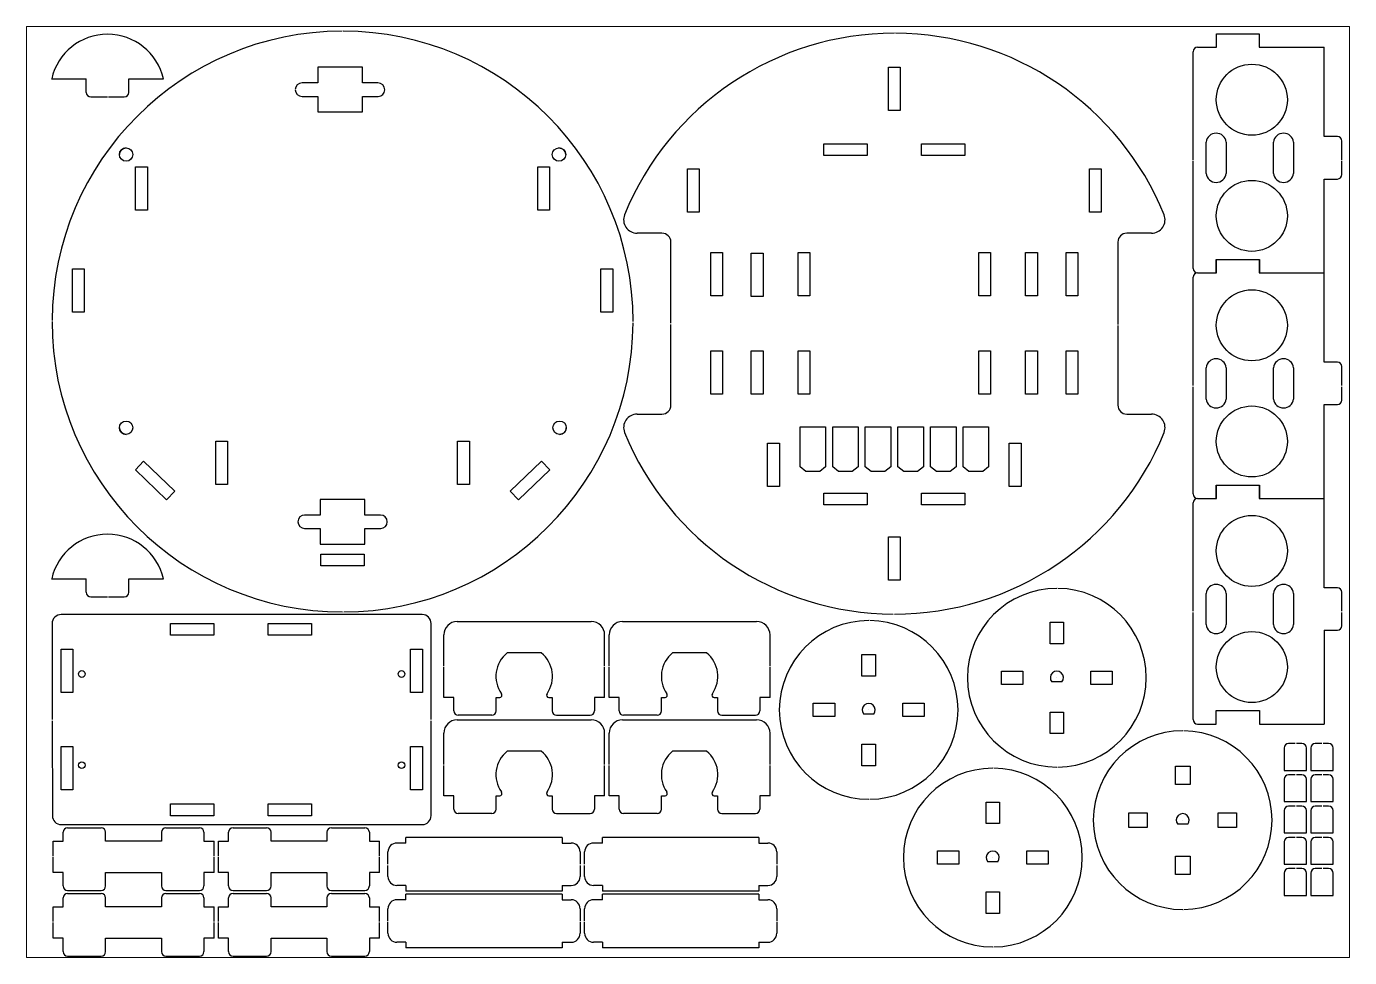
# Paper-space layout 'Layout1' of a CAD drawing. Header units: millimetres. Extents: x -17 to 279, y -4 to 204.
# The model-space entities are those that its viewports show. They can reach past a viewport. Long polylines and large blocks are cut down to what shows.
import ezdxf

# ---------------------------------------------------------------- set-up
doc = ezdxf.new("R2010")
doc.units = ezdxf.units.MM
for name, color, linetype in [('ALTURA_CARRINHO', 7, 'Continuous'), ('CHASSI_-_PARTE_D', 7, 'Continuous'), ('RODA', 7, 'Continuous'), ('TRAVA_MOTOR', 7, 'Continuous')]:
    doc.layers.add(name, color=color, linetype=linetype)

msp = doc.modelspace()

# ---------------------------------------------------------------- linework, layer by layer
for p, q in [((1211.54, 114.06), (1212.54, 114.06)), ((1211.54, 114.06), (1211.54, 113.06)), ((1473.56, 108.28), (1473.56, 111.28)), ((1473.56, 111.28), (1483.06, 111.28)), ((1483.06, 111.28), (1483.06, 108.28)), ((1468.31, 83.03), (1468.31, 107.28)), ((1469.31, 108.28), (1473.56, 108.28)), ((1483.06, 108.28), (1497.61, 108.28)), ((1497.61, 88.28), (1497.61, 108.28)), ((1400.14, 94.15), (1400.14, 103.85)), ((1400.14, 103.85), (1402.79, 103.85)), ((1402.79, 103.85), (1402.79, 94.15)), ((1212.92, 101.18), (1220.67, 101.18)), ((1220.67, 98.18), (1220.67, 101.18)), ((1230.17, 101.18), (1237.92, 101.18)), ((1230.17, 98.18), (1230.17, 101.18)), ((1221.67, 97.18), (1225.42, 97.18)), ((1225.67, 97.18), (1229.17, 97.18)), ((1272.45, 93.78), (1282.45, 93.78)), ((1402.79, 94.15), (1400.14, 94.15)), ((1385.72, 86.66), (1395.42, 86.66)), ((1385.72, 84.01), (1385.72, 86.66)), ((1395.42, 86.66), (1395.42, 84.01)), ((1407.52, 86.66), (1417.22, 86.66)), ((1407.52, 84.01), (1407.52, 86.66)), ((1417.22, 86.66), (1417.22, 84.01)), ((1471.21, 80.03), (1471.21, 87.03)), ((1475.71, 87.03), (1475.71, 80.03)), ((1486.31, 80.03), (1486.31, 87.03)), ((1490.81, 87.03), (1490.81, 80.03)), ((1500.61, 88.28), (1497.61, 88.28)), ((1501.61, 83.03), (1501.61, 87.28)), ((1395.42, 84.01), (1385.72, 84.01)), ((1417.22, 84.01), (1407.52, 84.01)), ((1231.7, 71.8), (1231.7, 81.5)), ((1231.7, 81.5), (1234.35, 81.5)), ((1234.35, 81.5), (1234.35, 71.8)), ((1321.67, 71.8), (1321.67, 81.5)), ((1321.67, 81.5), (1324.32, 81.5)), ((1324.32, 81.5), (1324.32, 71.8)), ((1355.16, 71.33), (1355.16, 81.03)), ((1355.16, 81.03), (1357.81, 81.03)), ((1357.81, 81.03), (1357.81, 71.33)), ((1445.13, 71.33), (1445.13, 81.03)), ((1445.13, 81.03), (1447.78, 81.03)), ((1447.78, 81.03), (1447.78, 71.33)), ((1468.31, 58.78), (1468.31, 82.78)), ((1501.61, 79.78), (1501.61, 82.78)), ((1497.61, 37.78), (1497.61, 78.78)), ((1497.61, 78.78), (1500.61, 78.78)), ((1234.35, 71.8), (1231.7, 71.8)), ((1324.32, 71.8), (1321.67, 71.8)), ((1357.81, 71.33), (1355.16, 71.33)), ((1447.78, 71.33), (1445.13, 71.33)), ((1360.39, 52.6), (1360.39, 62.3)), ((1360.39, 62.3), (1363.04, 62.3)), ((1363.04, 62.3), (1363.04, 52.6)), ((1379.94, 52.6), (1379.94, 62.3)), ((1379.94, 62.3), (1382.59, 62.3)), ((1382.59, 62.3), (1382.59, 52.6)), ((1420.34, 52.6), (1420.34, 62.3)), ((1420.34, 62.3), (1422.99, 62.3)), ((1422.99, 62.3), (1422.99, 52.6)), ((1430.84, 52.6), (1430.84, 62.3)), ((1430.84, 62.3), (1433.49, 62.3)), ((1433.49, 62.3), (1433.49, 52.6)), ((1439.89, 52.6), (1439.89, 62.3)), ((1439.89, 62.3), (1442.54, 62.3)), ((1442.54, 62.3), (1442.54, 52.6)), ((1369.44, 52.45), (1369.44, 62.15)), ((1369.44, 62.15), (1372.09, 62.15)), ((1372.09, 62.15), (1372.09, 52.45)), ((1473.46, 57.78), (1473.46, 60.78)), ((1473.46, 60.78), (1483.16, 60.78)), ((1473.56, 57.78), (1473.56, 60.78)), ((1483.06, 60.78), (1483.06, 57.78)), ((1483.16, 60.78), (1483.16, 57.78)), ((1217.55, 48.99), (1217.55, 58.69)), ((1217.55, 58.69), (1220.2, 58.69)), ((1220.2, 58.69), (1220.2, 48.99)), ((1335.82, 48.99), (1335.82, 58.69)), ((1335.82, 58.69), (1338.47, 58.69)), ((1338.47, 58.69), (1338.47, 48.99)), ((1468.31, 32.53), (1468.31, 56.78)), ((1469.31, 57.78), (1473.56, 57.78)), ((1483.06, 57.78), (1497.61, 57.78)), ((1363.04, 52.6), (1360.39, 52.6)), ((1372.09, 52.45), (1369.44, 52.45)), ((1382.59, 52.6), (1379.94, 52.6)), ((1422.99, 52.6), (1420.34, 52.6)), ((1433.49, 52.6), (1430.84, 52.6)), ((1442.54, 52.6), (1439.89, 52.6)), ((1220.2, 48.99), (1217.55, 48.99)), ((1338.47, 48.99), (1335.82, 48.99)), ((1360.39, 30.65), (1360.39, 40.35)), ((1360.39, 40.35), (1363.04, 40.35)), ((1363.04, 40.35), (1363.04, 30.65)), ((1369.44, 30.65), (1369.44, 40.35)), ((1369.44, 40.35), (1372.09, 40.35)), ((1372.09, 40.35), (1372.09, 30.65)), ((1379.94, 30.65), (1379.94, 40.35)), ((1379.94, 40.35), (1382.59, 40.35)), ((1382.59, 40.35), (1382.59, 30.65)), ((1420.34, 30.65), (1420.34, 40.35)), ((1420.34, 40.35), (1422.99, 40.35)), ((1422.99, 40.35), (1422.99, 30.65)), ((1430.84, 30.65), (1430.84, 40.35)), ((1430.84, 40.35), (1433.49, 40.35)), ((1433.49, 40.35), (1433.49, 30.65)), ((1439.89, 30.65), (1439.89, 40.35)), ((1439.89, 40.35), (1442.54, 40.35)), ((1442.54, 40.35), (1442.54, 30.65)), ((1471.21, 29.53), (1471.21, 36.53)), ((1475.71, 36.53), (1475.71, 29.53)), ((1486.31, 29.53), (1486.31, 36.53)), ((1490.81, 36.53), (1490.81, 29.53)), ((1500.61, 37.78), (1497.61, 37.78)), ((1501.61, 32.53), (1501.61, 36.78)), ((1363.04, 30.65), (1360.39, 30.65)), ((1372.09, 30.65), (1369.44, 30.65)), ((1382.59, 30.65), (1379.94, 30.65)), ((1422.99, 30.65), (1420.34, 30.65)), ((1433.49, 30.65), (1430.84, 30.65)), ((1442.54, 30.65), (1439.89, 30.65)), ((1468.31, 8.28), (1468.31, 32.28)), ((1501.61, 29.28), (1501.61, 32.28)), ((1497.61, -12.72), (1497.61, 28.28)), ((1497.61, 28.28), (1500.61, 28.28)), ((1249.64, 10.41), (1249.64, 20.11)), ((1249.64, 20.11), (1252.29, 20.11)), ((1252.29, 20.11), (1252.29, 10.41)), ((1303.73, 10.4), (1303.73, 20.1)), ((1303.73, 20.1), (1306.38, 20.1)), ((1306.38, 20.1), (1306.38, 10.4)), ((1373.1, 9.94), (1373.1, 19.64)), ((1373.1, 19.64), (1375.75, 19.64)), ((1375.75, 19.64), (1375.75, 9.94)), ((1427.19, 9.93), (1427.19, 19.63)), ((1427.19, 19.63), (1429.84, 19.63)), ((1429.84, 19.63), (1429.84, 9.93)), ((1231.65, 13.69), (1233.49, 15.6)), ((1233.49, 15.6), (1240.48, 8.88)), ((1315.54, 8.88), (1322.53, 15.61)), ((1322.53, 15.61), (1324.37, 13.7)), ((1238.64, 6.97), (1231.65, 13.69)), ((1324.37, 13.7), (1317.38, 6.97)), ((1252.29, 10.41), (1249.64, 10.41)), ((1306.38, 10.4), (1303.73, 10.4)), ((1375.75, 9.94), (1373.1, 9.94)), ((1429.84, 9.93), (1427.19, 9.93)), ((1473.46, 7.28), (1473.46, 10.28)), ((1473.46, 10.28), (1483.16, 10.28)), ((1473.56, 7.28), (1473.56, 10.28)), ((1483.06, 10.28), (1483.06, 7.28)), ((1483.16, 10.28), (1483.16, 7.28)), ((1240.48, 8.88), (1238.64, 6.97)), ((1317.38, 6.97), (1315.54, 8.88)), ((1385.72, 8.48), (1395.42, 8.48)), ((1385.72, 5.83), (1385.72, 8.48)), ((1395.42, 8.48), (1395.42, 5.83)), ((1407.52, 8.48), (1417.22, 8.48)), ((1407.52, 5.83), (1407.52, 8.48)), ((1417.22, 8.48), (1417.22, 5.83)), ((1468.31, -17.97), (1468.31, 6.28)), ((1469.31, 7.28), (1473.56, 7.28)), ((1483.06, 7.28), (1497.61, 7.28)), ((1395.42, 5.83), (1385.72, 5.83)), ((1417.22, 5.83), (1407.52, 5.83)), ((1400.14, -11.05), (1400.14, -1.35)), ((1400.14, -1.35), (1402.79, -1.35)), ((1402.79, -1.35), (1402.79, -11.05)), ((1273.16, -5.19), (1282.86, -5.19)), ((1273.16, -7.84), (1273.16, -5.19)), ((1282.86, -5.19), (1282.86, -7.84)), ((1282.86, -7.84), (1273.16, -7.84)), ((1212.92, -10.73), (1220.67, -10.73)), ((1220.67, -13.73), (1220.67, -10.73)), ((1230.17, -10.73), (1237.92, -10.73)), ((1230.17, -13.73), (1230.17, -10.73)), ((1402.79, -11.05), (1400.14, -11.05)), ((1221.67, -14.73), (1225.42, -14.73)), ((1225.67, -14.73), (1229.17, -14.73)), ((1471.21, -20.97), (1471.21, -13.97)), ((1475.71, -13.97), (1475.71, -20.97)), ((1486.31, -20.97), (1486.31, -13.97)), ((1490.81, -13.97), (1490.81, -20.97)), ((1500.61, -12.72), (1497.61, -12.72)), ((1501.61, -17.97), (1501.61, -13.72)), ((1213.03, -20.72), (1213.05, -42.22)), ((1295.83, -18.72), (1215.03, -18.72)), ((1239.54, -20.69), (1249.24, -20.69)), ((1239.54, -23.34), (1239.54, -20.69)), ((1249.24, -20.69), (1249.24, -23.34)), ((1261.34, -20.69), (1271.04, -20.69)), ((1261.34, -23.34), (1261.34, -20.69)), ((1271.04, -20.69), (1271.04, -23.34)), ((1297.83, -42.22), (1297.83, -20.72)), ((1303.65, -20.27), (1333.65, -20.27)), ((1340.65, -20.27), (1370.65, -20.27)), ((1436.33, -25.25), (1436.33, -20.45)), ((1436.33, -20.45), (1439.33, -20.45)), ((1439.33, -20.45), (1439.33, -25.25)), ((1468.31, -42.22), (1468.31, -18.22)), ((1501.61, -21.22), (1501.61, -18.22)), ((1249.24, -23.34), (1239.54, -23.34)), ((1271.04, -23.34), (1261.34, -23.34)), ((1497.61, -22.22), (1497.61, -43.22)), ((1497.61, -22.22), (1500.61, -22.22)), ((1215.04, -36.17), (1215.04, -26.47)), ((1215.04, -26.47), (1217.69, -26.47)), ((1217.69, -26.47), (1217.69, -36.17)), ((1293.21, -36.17), (1293.21, -26.47)), ((1293.21, -26.47), (1295.86, -26.47)), ((1295.86, -26.47), (1295.86, -36.17)), ((1439.33, -25.25), (1436.33, -25.25)), ((1394.23, -32.47), (1394.23, -27.67)), ((1394.23, -27.67), (1397.23, -27.67)), ((1397.23, -27.67), (1397.23, -32.47)), ((1397.23, -32.47), (1394.23, -32.47)), ((1425.43, -31.35), (1430.23, -31.35)), ((1425.43, -34.35), (1425.43, -31.35)), ((1430.23, -31.35), (1430.23, -34.35)), ((1445.43, -31.35), (1450.23, -31.35)), ((1445.43, -34.35), (1445.43, -31.35)), ((1450.23, -31.35), (1450.23, -34.35)), ((1430.23, -34.35), (1425.43, -34.35)), ((1438.95, -33.79), (1436.71, -33.79)), ((1437.83, -32.85), (1437.83, -32.85)), ((1450.23, -34.35), (1445.43, -34.35)), ((1217.69, -36.17), (1215.04, -36.17)), ((1295.86, -36.17), (1293.21, -36.17)), ((1312.4, -37.27), (1313.17, -37.27)), ((1324.14, -37.27), (1324.9, -37.27)), ((1349.4, -37.27), (1350.17, -37.27)), ((1361.14, -37.27), (1361.9, -37.27)), ((1383.33, -38.57), (1388.13, -38.57)), ((1383.33, -41.57), (1383.33, -38.57)), ((1388.13, -38.57), (1388.13, -41.57)), ((1396.86, -41), (1394.61, -41)), ((1395.73, -40.07), (1395.73, -40.07)), ((1403.33, -38.57), (1408.13, -38.57)), ((1403.33, -41.57), (1403.33, -38.57)), ((1408.13, -38.57), (1408.13, -41.57)), ((1436.33, -45.34), (1436.33, -40.54)), ((1436.33, -40.54), (1439.33, -40.54)), ((1439.33, -40.54), (1439.33, -45.34)), ((1473.46, -43.22), (1473.46, -40.22)), ((1473.46, -40.22), (1483.16, -40.22)), ((1483.16, -40.22), (1483.16, -43.22)), ((1213.05, -42.47), (1213.07, -63.72)), ((1297.83, -63.72), (1297.83, -42.47)), ((1303.65, -42.27), (1333.65, -42.27)), ((1340.65, -42.27), (1370.65, -42.27)), ((1388.13, -41.57), (1383.33, -41.57)), ((1408.13, -41.57), (1403.33, -41.57)), ((1469.31, -43.22), (1473.46, -43.22)), ((1483.16, -43.22), (1497.61, -43.22)), ((1439.33, -45.34), (1436.33, -45.34)), ((1215.04, -57.97), (1215.04, -48.27)), ((1215.04, -48.27), (1217.69, -48.27)), ((1217.69, -48.27), (1217.69, -57.97)), ((1293.21, -57.97), (1293.21, -48.27)), ((1293.21, -48.27), (1295.86, -48.27)), ((1295.86, -48.27), (1295.86, -57.97)), ((1394.23, -52.56), (1394.23, -47.76)), ((1394.23, -47.76), (1397.23, -47.76)), ((1397.23, -47.76), (1397.23, -52.56)), ((1488.68, -48.59), (1488.68, -53.59)), ((1491.17, -47.59), (1489.68, -47.59)), ((1492.66, -47.59), (1491.42, -47.59)), ((1493.66, -53.59), (1493.66, -48.59)), ((1494.66, -48.59), (1494.66, -53.59)), ((1497.15, -47.59), (1495.66, -47.59)), ((1498.64, -47.59), (1497.4, -47.59)), ((1499.64, -53.59), (1499.64, -48.59)), ((1397.23, -52.56), (1394.23, -52.56)), ((1464.34, -56.78), (1464.34, -52.68)), ((1464.34, -52.68), (1467.64, -52.68)), ((1467.64, -52.68), (1467.64, -56.78)), ((1488.68, -53.59), (1493.66, -53.59)), ((1488.68, -55.59), (1488.68, -60.59)), ((1491.17, -54.59), (1489.68, -54.59)), ((1492.66, -54.59), (1491.42, -54.59)), ((1493.66, -60.59), (1493.66, -55.59)), ((1494.66, -53.59), (1499.64, -53.59)), ((1494.66, -55.59), (1494.66, -60.59)), ((1497.15, -54.59), (1495.66, -54.59)), ((1498.64, -54.59), (1497.4, -54.59)), ((1499.64, -60.59), (1499.64, -55.59)), ((1217.69, -57.97), (1215.04, -57.97)), ((1295.86, -57.97), (1293.21, -57.97)), ((1467.64, -56.78), (1464.34, -56.78)), ((1239.54, -61.09), (1249.24, -61.09)), ((1239.54, -63.74), (1239.54, -61.09)), ((1249.24, -61.09), (1249.24, -63.74)), ((1261.34, -61.09), (1271.04, -61.09)), ((1261.34, -63.74), (1261.34, -61.09)), ((1271.04, -61.09), (1271.04, -63.74)), ((1312.4, -59.27), (1313.17, -59.27)), ((1324.14, -59.27), (1324.9, -59.27)), ((1349.4, -59.27), (1350.17, -59.27)), ((1361.14, -59.27), (1361.9, -59.27)), ((1421.99, -65.52), (1421.99, -60.72)), ((1421.99, -60.72), (1424.99, -60.72)), ((1424.99, -60.72), (1424.99, -65.52)), ((1488.68, -60.59), (1493.66, -60.59)), ((1491.17, -61.59), (1489.68, -61.59)), ((1492.66, -61.59), (1491.42, -61.59)), ((1494.66, -60.59), (1499.64, -60.59)), ((1497.15, -61.59), (1495.66, -61.59)), ((1498.64, -61.59), (1497.4, -61.59)), ((1249.24, -63.74), (1239.54, -63.74)), ((1271.04, -63.74), (1261.34, -63.74)), ((1453.94, -63.08), (1458.04, -63.08)), ((1453.94, -66.38), (1453.94, -63.08)), ((1458.04, -63.08), (1458.04, -66.38)), ((1465.99, -64.73), (1465.99, -64.73)), ((1473.94, -63.08), (1478.04, -63.08)), ((1473.94, -66.38), (1473.94, -63.08)), ((1478.04, -63.08), (1478.04, -66.38)), ((1488.68, -62.59), (1488.68, -67.59)), ((1493.66, -67.59), (1493.66, -62.59)), ((1494.66, -62.59), (1494.66, -67.59)), ((1499.64, -67.59), (1499.64, -62.59)), ((1215.07, -65.72), (1295.83, -65.72)), ((1216.5, -66.46), (1224, -66.46)), ((1238.5, -66.46), (1246, -66.46)), ((1253.5, -66.46), (1261, -66.46)), ((1275.5, -66.46), (1283, -66.46)), ((1424.99, -65.52), (1421.99, -65.52)), ((1458.04, -66.38), (1453.94, -66.38)), ((1467.12, -65.66), (1464.87, -65.66)), ((1478.04, -66.38), (1473.94, -66.38)), ((1488.68, -67.59), (1493.66, -67.59)), ((1494.66, -67.59), (1499.64, -67.59)), ((1237.5, -69.46), (1225, -69.46)), ((1274.5, -69.46), (1262, -69.46)), ((1292.17, -69.86), (1290.17, -69.86)), ((1327.17, -68.61), (1292.17, -68.61)), ((1327.17, -69.86), (1329.17, -69.86)), ((1336.17, -69.86), (1334.17, -69.86)), ((1371.17, -68.61), (1336.17, -68.61)), ((1371.17, -69.86), (1373.17, -69.86)), ((1488.68, -69.59), (1488.68, -74.59)), ((1491.17, -68.59), (1489.68, -68.59)), ((1492.66, -68.59), (1491.42, -68.59)), ((1493.66, -74.59), (1493.66, -69.59)), ((1494.66, -69.59), (1494.66, -74.59)), ((1497.15, -68.59), (1495.66, -68.59)), ((1498.64, -68.59), (1497.4, -68.59)), ((1499.64, -74.59), (1499.64, -69.59)), ((1288.17, -74.61), (1288.17, -71.86)), ((1331.17, -71.86), (1331.17, -74.61)), ((1332.17, -74.61), (1332.17, -71.86)), ((1375.17, -71.86), (1375.17, -74.61)), ((1411.09, -71.62), (1415.89, -71.62)), ((1411.09, -74.62), (1411.09, -71.62)), ((1415.89, -71.62), (1415.89, -74.62)), ((1423.49, -73.12), (1423.49, -73.12)), ((1431.09, -71.62), (1435.89, -71.62)), ((1431.09, -74.62), (1431.09, -71.62)), ((1435.89, -71.62), (1435.89, -74.62)), ((1464.34, -76.87), (1464.34, -72.77)), ((1464.34, -72.77), (1467.64, -72.77)), ((1467.64, -72.77), (1467.64, -76.87)), ((1225, -76.46), (1237.5, -76.46)), ((1262, -76.46), (1274.5, -76.46)), ((1288.17, -77.36), (1288.17, -74.86)), ((1331.17, -74.86), (1331.17, -77.36)), ((1332.17, -77.36), (1332.17, -74.86)), ((1375.17, -74.86), (1375.17, -77.36)), ((1415.89, -74.62), (1411.09, -74.62)), ((1424.62, -74.06), (1422.37, -74.06)), ((1435.89, -74.62), (1431.09, -74.62)), ((1467.64, -76.87), (1464.34, -76.87)), ((1488.68, -74.59), (1493.66, -74.59)), ((1488.68, -76.59), (1488.68, -81.59)), ((1491.17, -75.59), (1489.68, -75.59)), ((1492.66, -75.59), (1491.42, -75.59)), ((1493.66, -81.59), (1493.66, -76.59)), ((1494.66, -74.59), (1499.64, -74.59)), ((1494.66, -76.59), (1494.66, -81.59)), ((1497.15, -75.59), (1495.66, -75.59)), ((1498.64, -75.59), (1497.4, -75.59)), ((1499.64, -81.59), (1499.64, -76.59)), ((1292.17, -79.36), (1290.17, -79.36)), ((1292.17, -79.36), (1292.17, -80.61)), ((1327.17, -79.36), (1327.17, -80.61)), ((1327.17, -79.36), (1329.17, -79.36)), ((1336.17, -79.36), (1334.17, -79.36)), ((1336.17, -79.36), (1336.17, -80.61)), ((1371.17, -79.36), (1371.17, -80.61)), ((1371.17, -79.36), (1373.17, -79.36)), ((1216.5, -80.46), (1224, -80.46)), ((1216.5, -81.16), (1224, -81.16)), ((1238.5, -80.46), (1246, -80.46)), ((1238.5, -81.16), (1246, -81.16)), ((1253.5, -80.46), (1261, -80.46)), ((1253.5, -81.16), (1261, -81.16)), ((1275.5, -80.46), (1283, -80.46)), ((1275.5, -81.16), (1283, -81.16)), ((1292.17, -82.56), (1290.17, -82.56)), ((1327.17, -80.61), (1292.17, -80.61)), ((1327.17, -81.31), (1292.17, -81.31)), ((1327.17, -82.56), (1329.17, -82.56)), ((1336.17, -82.56), (1334.17, -82.56)), ((1371.17, -80.61), (1336.17, -80.61)), ((1371.17, -81.31), (1336.17, -81.31)), ((1371.17, -82.56), (1373.17, -82.56)), ((1421.99, -85.61), (1421.99, -80.81)), ((1421.99, -80.81), (1424.99, -80.81)), ((1424.99, -80.81), (1424.99, -85.61)), ((1488.68, -81.59), (1493.66, -81.59)), ((1494.66, -81.59), (1499.64, -81.59)), ((1237.5, -84.16), (1225, -84.16)), ((1274.5, -84.16), (1262, -84.16)), ((1288.17, -87.31), (1288.17, -84.56)), ((1331.17, -84.56), (1331.17, -87.31)), ((1332.17, -87.31), (1332.17, -84.56)), ((1375.17, -84.56), (1375.17, -87.31)), ((1424.99, -85.61), (1421.99, -85.61)), ((1288.17, -90.06), (1288.17, -87.56)), ((1331.17, -87.56), (1331.17, -90.06)), ((1332.17, -90.06), (1332.17, -87.56)), ((1375.17, -87.56), (1375.17, -90.06)), ((1225, -91.16), (1237.5, -91.16)), ((1262, -91.16), (1274.5, -91.16)), ((1292.17, -92.06), (1290.17, -92.06)), ((1292.17, -92.06), (1292.17, -93.31)), ((1327.17, -93.31), (1292.17, -93.31)), ((1327.17, -92.06), (1327.17, -93.31)), ((1327.17, -92.06), (1329.17, -92.06)), ((1336.17, -92.06), (1334.17, -92.06)), ((1336.17, -92.06), (1336.17, -93.31)), ((1371.17, -93.31), (1336.17, -93.31)), ((1371.17, -92.06), (1371.17, -93.31)), ((1371.17, -92.06), (1373.17, -92.06)), ((1216.5, -95.16), (1224, -95.16)), ((1238.5, -95.16), (1246, -95.16)), ((1253.5, -95.16), (1261, -95.16)), ((1275.5, -95.16), (1283, -95.16))]:
    msp.add_line(p, q)
for centre, radius in [((1481.46, 96.53), 7.95), ((1229.58, 84.26), 1.5), ((1326.43, 84.26), 1.5), ((1481.46, 70.53), 7.95), ((1481.46, 46.03), 7.95), ((1481.46, 20.03), 7.95), ((1229.58, 23.11), 1.5), ((1326.57, 23.11), 1.5), ((1481.46, -4.47), 7.95), ((1481.46, -30.47), 7.95)]:
    msp.add_circle(centre, radius)
for centre, radius, start, end in [((1225.42, 98.37), 12.81, 12.6804, 167.3196), ((1469.31, 107.28), 1, 90, 180), ((1221.67, 98.18), 1, 180, 270), ((1229.17, 98.18), 1, 270, 0), ((1473.46, 86.77), 2.27, 6.7329, 173.2671), ((1488.56, 86.77), 2.27, 6.7329, 173.2671), ((1500.61, 87.28), 1, 0, 90), ((1229.58, 84.26), 1.5, 90, 180), ((1326.43, 84.26), 1.5, 0.1283, 90), ((1473.46, 80.3), 2.27, 186.7329, 353.2671), ((1488.56, 80.3), 2.27, 186.7329, 353.2671), ((1500.61, 79.78), 1, 270, 0), ((1469.31, 58.78), 1, 180, 270), ((1469.31, 56.78), 1, 90, 180), ((1473.46, 36.27), 2.27, 6.7329, 173.2671), ((1488.56, 36.27), 2.27, 6.7329, 173.2671), ((1500.61, 36.78), 1, 0, 90), ((1473.46, 29.8), 2.27, 186.7329, 353.2671), ((1488.56, 29.8), 2.27, 186.7329, 353.2671), ((1500.61, 29.28), 1, 270, 0), ((1229.58, 23.11), 1.5, 180, 270), ((1326.57, 23.11), 1.5, 270, 0.1283), ((1469.31, 8.28), 1, 180, 270), ((1469.31, 6.28), 1, 90, 180), ((1225.42, -13.54), 12.81, 12.6804, 167.3196), ((1221.67, -13.73), 1, 180, 270), ((1229.17, -13.73), 1, 270, 0), ((1473.46, -14.23), 2.27, 6.7329, 173.2671), ((1488.56, -14.23), 2.27, 6.7329, 173.2671), ((1500.61, -13.72), 1, 0, 90), ((1215.03, -20.72), 2, 90, 180.0535), ((1295.83, -20.72), 2, 0, 90), ((1473.46, -20.7), 2.27, 186.7329, 353.2671), ((1488.56, -20.7), 2.27, 186.7329, 353.2671), ((1500.61, -21.22), 1, 270, 0), ((1319.11, -32.55), 6.78, 128.8371, 214.9156), ((1318.2, -32.55), 6.78, 325.0844, 51.1629), ((1356.11, -32.55), 6.78, 128.8371, 214.9156), ((1355.2, -32.55), 6.78, 325.0844, 51.1629), ((1437.83, -32.85), 1.46, 320.199, 219.801), ((1313.17, -36.77), 0.5, 270, 41.8103), ((1324.14, -36.77), 0.5, 138.1897, 270), ((1350.17, -36.77), 0.5, 270, 41.8103), ((1361.14, -36.77), 0.5, 138.1897, 270), ((1395.73, -40.07), 1.46, 320.199, 219.801), ((1469.31, -42.22), 1, 180, 270), ((1319.11, -54.55), 6.78, 128.8371, 214.9156), ((1318.2, -54.55), 6.78, 325.0844, 51.1629), ((1356.11, -54.55), 6.78, 128.8371, 214.9156), ((1355.2, -54.55), 6.78, 325.0844, 51.1629), ((1489.68, -48.59), 1, 90, 180), ((1492.66, -48.59), 1, 0, 90), ((1495.66, -48.59), 1, 90, 180), ((1498.64, -48.59), 1, 0, 90), ((1489.68, -55.59), 1, 90, 180), ((1492.66, -55.59), 1, 0, 90), ((1495.66, -55.59), 1, 90, 180), ((1498.64, -55.59), 1, 0, 90), ((1313.17, -58.77), 0.5, 270, 41.8103), ((1324.14, -58.77), 0.5, 138.1897, 270), ((1350.17, -58.77), 0.5, 270, 41.8103), ((1361.14, -58.77), 0.5, 138.1897, 270), ((1489.68, -62.59), 1, 90, 180), ((1492.66, -62.59), 1, 0, 90), ((1495.66, -62.59), 1, 90, 180), ((1498.64, -62.59), 1, 0, 90), ((1215.07, -63.72), 2, 180.0535, 270), ((1295.83, -63.72), 2, 270, 0), ((1465.99, -64.73), 1.46, 320.199, 219.801), ((1290.17, -71.86), 2, 90, 180), ((1329.17, -71.86), 2, 0, 90), ((1334.17, -71.86), 2, 90, 180), ((1373.17, -71.86), 2, 0, 90), ((1489.68, -69.59), 1, 90, 180), ((1492.66, -69.59), 1, 0, 90), ((1495.66, -69.59), 1, 90, 180), ((1498.64, -69.59), 1, 0, 90), ((1423.49, -73.12), 1.46, 320.199, 219.801), ((1489.68, -76.59), 1, 90, 180), ((1492.66, -76.59), 1, 0, 90), ((1495.66, -76.59), 1, 90, 180), ((1498.64, -76.59), 1, 0, 90), ((1290.17, -77.36), 2, 180, 270), ((1329.17, -77.36), 2, 270, 0), ((1334.17, -77.36), 2, 180, 270), ((1373.17, -77.36), 2, 270, 0), ((1290.17, -84.56), 2, 90, 180), ((1329.17, -84.56), 2, 0, 90), ((1334.17, -84.56), 2, 90, 180), ((1373.17, -84.56), 2, 0, 90), ((1290.17, -90.06), 2, 180, 270), ((1329.17, -90.06), 2, 270, 0), ((1334.17, -90.06), 2, 180, 270), ((1373.17, -90.06), 2, 270, 0)]:
    msp.add_arc(centre, radius, start, end)
at = {"layer": 'ALTURA_CARRINHO', "linetype": 'Continuous'}
for p, q in [((1292.17, -69.86), (1292.17, -68.61)), ((1327.17, -68.61), (1327.17, -69.86)), ((1336.17, -69.86), (1336.17, -68.61)), ((1371.17, -68.61), (1371.17, -69.86)), ((1292.17, -82.56), (1292.17, -81.31)), ((1327.17, -81.31), (1327.17, -82.56)), ((1336.17, -82.56), (1336.17, -81.31)), ((1371.17, -81.31), (1371.17, -82.56))]:
    msp.add_line(p, q, dxfattribs=at)
at = {"layer": 'CHASSI_-_PARTE_D', "linetype": 'Continuous'}
for p, q in [((1282.45, 103.78), (1272.45, 103.78)), ((1272.45, 103.78), (1272.45, 100.28)), ((1282.45, 100.28), (1282.45, 103.78)), ((1272.45, 100.28), (1268.95, 100.28)), ((1285.93, 100.28), (1282.45, 100.28)), ((1287.44, 98.75), (1287.44, 98.77)), ((1268.95, 97.28), (1272.45, 97.28)), ((1272.45, 97.28), (1272.45, 93.78)), ((1282.45, 97.28), (1285.97, 97.28)), ((1282.45, 93.78), (1282.45, 97.28)), ((1349.47, 66.65), (1343.89, 66.65)), ((1459.04, 66.65), (1453.47, 66.65)), ((1351.47, 46.5), (1351.47, 64.65)), ((1451.47, 64.65), (1451.47, 46.25)), ((1351.47, 28.15), (1351.47, 46.25)), ((1451.47, 46), (1451.47, 28.15)), ((1343.89, 26.15), (1349.47, 26.15)), ((1453.47, 26.15), (1459.04, 26.15)), ((1380.37, 14.35), (1380.37, 23.31)), ((1380.37, 23.31), (1386.07, 23.31)), ((1386.07, 23.31), (1386.07, 14.36)), ((1387.67, 14.35), (1387.67, 23.31)), ((1387.67, 23.31), (1393.37, 23.31)), ((1393.37, 23.31), (1393.37, 14.36)), ((1394.97, 14.35), (1394.97, 23.31)), ((1394.97, 23.31), (1400.67, 23.31)), ((1400.67, 23.31), (1400.67, 14.36)), ((1402.27, 14.35), (1402.27, 23.31)), ((1402.27, 23.31), (1407.97, 23.31)), ((1407.97, 23.31), (1407.97, 14.36)), ((1409.57, 14.35), (1409.57, 23.31)), ((1409.57, 23.31), (1415.27, 23.31)), ((1415.27, 23.31), (1415.27, 14.36)), ((1416.87, 14.35), (1416.87, 23.31)), ((1416.87, 23.31), (1422.57, 23.31)), ((1422.57, 23.31), (1422.57, 14.36)), ((1381.67, 13.32), (1380.37, 14.35)), ((1384.76, 13.32), (1381.67, 13.32)), ((1386.07, 14.36), (1384.76, 13.32)), ((1388.97, 13.32), (1387.67, 14.35)), ((1392.06, 13.32), (1388.97, 13.32)), ((1393.37, 14.36), (1392.06, 13.32)), ((1396.27, 13.32), (1394.97, 14.35)), ((1399.36, 13.32), (1396.27, 13.32)), ((1400.67, 14.36), (1399.36, 13.32)), ((1403.57, 13.32), (1402.27, 14.35)), ((1406.66, 13.32), (1403.57, 13.32)), ((1407.97, 14.36), (1406.66, 13.32)), ((1410.87, 13.32), (1409.57, 14.35)), ((1413.96, 13.32), (1410.87, 13.32)), ((1415.27, 14.36), (1413.96, 13.32)), ((1418.17, 13.32), (1416.87, 14.35)), ((1421.26, 13.32), (1418.17, 13.32)), ((1422.57, 14.36), (1421.26, 13.32)), ((1283.02, 7.07), (1273.02, 7.07)), ((1273.02, 7.07), (1273.02, 3.57)), ((1283.02, 3.57), (1283.02, 7.07)), ((1273.02, 3.57), (1269.52, 3.57)), ((1286.5, 3.57), (1283.02, 3.57)), ((1269.52, 0.57), (1273.02, 0.57)), ((1273.02, 0.57), (1273.02, -2.93)), ((1283.02, 0.57), (1286.54, 0.57)), ((1283.02, -2.93), (1283.02, 0.57)), ((1288.01, 2.05), (1288.01, 2.06)), ((1273.02, -2.93), (1283.02, -2.93))]:
    msp.add_line(p, q, dxfattribs=at)
for centre in [(1219.68, -32.02), (1291.18, -32.02), (1219.68, -52.42), (1291.18, -52.42)]:
    msp.add_circle(centre, 0.75, dxfattribs=at)
for centre, radius, start, end in [((1278.01, 46.87), 65, 90.1102, 179.7796), ((1278.01, 46.87), 65, 0, 89.8898), ((1401.47, 46.25), 65.15, 90, 157.8986), ((1401.47, 46.25), 65.15, 22.1014, 89.7801), ((1268.95, 98.77), 1.51, 90, 179.4841), ((1268.95, 98.79), 1.51, 180.5159, 270), ((1285.93, 98.77), 1.51, 0, 90), ((1285.97, 98.75), 1.47, 270, 0), ((1343.89, 69.65), 3, 158.2247, 270), ((1459.04, 69.65), 3, 270, 21.7753), ((1349.47, 64.65), 2, 0, 90), ((1453.47, 64.65), 2, 90, 180), ((1278.01, 46.87), 65, 180, 270), ((1278.01, 46.87), 65, 270.2204, 359.7796), ((1349.47, 28.15), 2, 270, 0), ((1453.47, 28.15), 2, 180, 270), ((1343.89, 23.15), 3, 90, 201.7753), ((1459.04, 23.15), 3, 338.2247, 90), ((1401.47, 46.55), 65.15, 202.1014, 269.7801), ((1401.47, 46.55), 65.15, 270, 337.8986), ((1269.52, 2.06), 1.51, 90, 179.4841), ((1286.5, 2.06), 1.51, 0, 90), ((1269.52, 2.09), 1.51, 180.5159, 270), ((1286.54, 2.05), 1.47, 270, 0)]:
    msp.add_arc(centre, radius, start, end, dxfattribs=at)
at = {"layer": 'RODA', "linetype": 'Continuous'}
for centre, start, end in [((1437.83, -32.85), 90, 270), ((1437.83, -32.85), 270.7162, 89.2838), ((1395.73, -40.07), 90, 270), ((1395.73, -40.07), 270.7162, 89.2838), ((1465.99, -64.73), 90, 270), ((1465.99, -64.73), 270.7162, 89.2838), ((1423.49, -73.12), 90, 270), ((1423.49, -73.12), 270.7162, 89.2838)]:
    msp.add_arc(centre, 20, start, end, dxfattribs=at)
at = {"layer": 'TRAVA_MOTOR', "linetype": 'Continuous'}
for p, q in [((1300.65, -30.27), (1300.65, -23.27)), ((1336.65, -30.27), (1336.65, -23.27)), ((1337.65, -30.27), (1337.65, -23.27)), ((1373.65, -30.27), (1373.65, -23.27)), ((1322.45, -27.27), (1314.85, -27.27)), ((1359.45, -27.27), (1351.85, -27.27)), ((1300.65, -37.27), (1300.65, -30.52)), ((1336.65, -37.27), (1336.65, -30.52)), ((1337.65, -37.27), (1337.65, -30.52)), ((1373.65, -37.27), (1373.65, -30.52)), ((1302.9, -37.27), (1300.65, -37.27)), ((1302.9, -40.27), (1302.9, -37.27)), ((1312.4, -40.27), (1312.4, -37.27)), ((1324.9, -37.27), (1324.9, -40.27)), ((1334.4, -37.27), (1334.4, -40.27)), ((1336.65, -37.27), (1334.4, -37.27)), ((1339.9, -37.27), (1337.65, -37.27)), ((1339.9, -40.27), (1339.9, -37.27)), ((1349.4, -40.27), (1349.4, -37.27)), ((1361.9, -37.27), (1361.9, -40.27)), ((1371.4, -37.27), (1371.4, -40.27)), ((1373.65, -37.27), (1371.4, -37.27)), ((1311.4, -41.27), (1303.9, -41.27)), ((1325.9, -41.27), (1333.4, -41.27)), ((1348.4, -41.27), (1340.9, -41.27)), ((1362.9, -41.27), (1370.4, -41.27)), ((1300.65, -52.27), (1300.65, -45.27)), ((1336.65, -52.27), (1336.65, -45.27)), ((1337.65, -52.27), (1337.65, -45.27)), ((1373.65, -52.27), (1373.65, -45.27)), ((1322.45, -49.27), (1314.85, -49.27)), ((1359.45, -49.27), (1351.85, -49.27)), ((1300.65, -59.27), (1300.65, -52.52)), ((1336.65, -59.27), (1336.65, -52.52)), ((1337.65, -59.27), (1337.65, -52.52)), ((1373.65, -59.27), (1373.65, -52.52)), ((1302.9, -59.27), (1300.65, -59.27)), ((1302.9, -62.27), (1302.9, -59.27)), ((1312.4, -62.27), (1312.4, -59.27)), ((1324.9, -59.27), (1324.9, -62.27)), ((1334.4, -59.27), (1334.4, -62.27)), ((1336.65, -59.27), (1334.4, -59.27)), ((1339.9, -59.27), (1337.65, -59.27)), ((1339.9, -62.27), (1339.9, -59.27)), ((1349.4, -62.27), (1349.4, -59.27)), ((1361.9, -59.27), (1361.9, -62.27)), ((1371.4, -59.27), (1371.4, -62.27)), ((1373.65, -59.27), (1371.4, -59.27)), ((1311.4, -63.27), (1303.9, -63.27)), ((1325.9, -63.27), (1333.4, -63.27)), ((1348.4, -63.27), (1340.9, -63.27)), ((1362.9, -63.27), (1370.4, -63.27)), ((1215.5, -69.46), (1215.5, -67.46)), ((1225, -69.46), (1225, -67.46)), ((1237.5, -67.46), (1237.5, -69.46)), ((1247, -67.46), (1247, -69.46)), ((1252.5, -69.46), (1252.5, -67.46)), ((1262, -69.46), (1262, -67.46)), ((1274.5, -67.46), (1274.5, -69.46)), ((1284, -67.46), (1284, -69.46)), ((1213.25, -72.71), (1213.25, -69.46)), ((1213.25, -69.46), (1215.5, -69.46)), ((1247, -69.46), (1249.25, -69.46)), ((1249.25, -72.71), (1249.25, -69.46)), ((1250.25, -72.71), (1250.25, -69.46)), ((1250.25, -69.46), (1252.5, -69.46)), ((1284, -69.46), (1286.25, -69.46)), ((1286.25, -72.71), (1286.25, -69.46)), ((1213.25, -76.46), (1213.25, -72.96)), ((1249.25, -76.46), (1249.25, -72.96)), ((1250.25, -76.46), (1250.25, -72.96)), ((1286.25, -76.46), (1286.25, -72.96)), ((1215.5, -76.46), (1213.25, -76.46)), ((1215.5, -79.46), (1215.5, -76.46)), ((1225, -79.46), (1225, -76.46)), ((1237.5, -76.46), (1237.5, -79.46)), ((1247, -76.46), (1247, -79.46)), ((1249.25, -76.46), (1247, -76.46)), ((1252.5, -76.46), (1250.25, -76.46)), ((1252.5, -79.46), (1252.5, -76.46)), ((1262, -79.46), (1262, -76.46)), ((1274.5, -76.46), (1274.5, -79.46)), ((1284, -76.46), (1284, -79.46)), ((1286.25, -76.46), (1284, -76.46)), ((1215.5, -84.16), (1215.5, -82.16)), ((1225, -84.16), (1225, -82.16)), ((1237.5, -82.16), (1237.5, -84.16)), ((1247, -82.16), (1247, -84.16)), ((1252.5, -84.16), (1252.5, -82.16)), ((1262, -84.16), (1262, -82.16)), ((1274.5, -82.16), (1274.5, -84.16)), ((1284, -82.16), (1284, -84.16)), ((1213.25, -87.41), (1213.25, -84.16)), ((1213.25, -84.16), (1215.5, -84.16)), ((1247, -84.16), (1249.25, -84.16)), ((1249.25, -87.41), (1249.25, -84.16)), ((1250.25, -87.41), (1250.25, -84.16)), ((1250.25, -84.16), (1252.5, -84.16)), ((1284, -84.16), (1286.25, -84.16)), ((1286.25, -87.41), (1286.25, -84.16)), ((1213.25, -91.16), (1213.25, -87.66)), ((1249.25, -91.16), (1249.25, -87.66)), ((1250.25, -91.16), (1250.25, -87.66)), ((1286.25, -91.16), (1286.25, -87.66)), ((1215.5, -91.16), (1213.25, -91.16)), ((1215.5, -94.16), (1215.5, -91.16)), ((1225, -94.16), (1225, -91.16)), ((1237.5, -91.16), (1237.5, -94.16)), ((1247, -91.16), (1247, -94.16)), ((1249.25, -91.16), (1247, -91.16)), ((1252.5, -91.16), (1250.25, -91.16)), ((1252.5, -94.16), (1252.5, -91.16)), ((1262, -94.16), (1262, -91.16)), ((1274.5, -91.16), (1274.5, -94.16)), ((1284, -91.16), (1284, -94.16)), ((1286.25, -91.16), (1284, -91.16))]:
    msp.add_line(p, q, dxfattribs=at)
for centre, radius, start, end in [((1303.65, -23.27), 3, 90, 180), ((1333.65, -23.27), 3, 0, 90), ((1340.65, -23.27), 3, 90, 180), ((1370.65, -23.27), 3, 0, 90), ((1303.9, -40.27), 1, 180, 270), ((1311.4, -40.27), 1, 270, 0), ((1325.9, -40.27), 1, 180, 270), ((1333.4, -40.27), 1, 270, 0), ((1340.9, -40.27), 1, 180, 270), ((1348.4, -40.27), 1, 270, 0), ((1362.9, -40.27), 1, 180, 270), ((1370.4, -40.27), 1, 270, 0), ((1303.65, -45.27), 3, 90, 180), ((1333.65, -45.27), 3, 0, 90), ((1340.65, -45.27), 3, 90, 180), ((1370.65, -45.27), 3, 0, 90), ((1303.9, -62.27), 1, 180, 270), ((1311.4, -62.27), 1, 270, 0), ((1325.9, -62.27), 1, 180, 270), ((1333.4, -62.27), 1, 270, 0), ((1340.9, -62.27), 1, 180, 270), ((1348.4, -62.27), 1, 270, 0), ((1362.9, -62.27), 1, 180, 270), ((1370.4, -62.27), 1, 270, 0), ((1216.5, -67.46), 1, 90, 180), ((1224, -67.46), 1, 0, 90), ((1238.5, -67.46), 1, 90, 180), ((1246, -67.46), 1, 0, 90), ((1253.5, -67.46), 1, 90, 180), ((1261, -67.46), 1, 0, 90), ((1275.5, -67.46), 1, 90, 180), ((1283, -67.46), 1, 0, 90), ((1216.5, -79.46), 1, 180, 270), ((1224, -79.46), 1, 270, 0), ((1238.5, -79.46), 1, 180, 270), ((1246, -79.46), 1, 270, 0), ((1253.5, -79.46), 1, 180, 270), ((1261, -79.46), 1, 270, 0), ((1275.5, -79.46), 1, 180, 270), ((1283, -79.46), 1, 270, 0), ((1216.5, -82.16), 1, 90, 180), ((1224, -82.16), 1, 0, 90), ((1238.5, -82.16), 1, 90, 180), ((1246, -82.16), 1, 0, 90), ((1253.5, -82.16), 1, 90, 180), ((1261, -82.16), 1, 0, 90), ((1275.5, -82.16), 1, 90, 180), ((1283, -82.16), 1, 0, 90), ((1216.5, -94.16), 1, 180, 270), ((1224, -94.16), 1, 270, 0), ((1238.5, -94.16), 1, 180, 270), ((1246, -94.16), 1, 270, 0), ((1253.5, -94.16), 1, 180, 270), ((1261, -94.16), 1, 270, 0), ((1275.5, -94.16), 1, 180, 270), ((1283, -94.16), 1, 270, 0)]:
    msp.add_arc(centre, radius, start, end, dxfattribs=at)

psp = doc.layouts.get("Layout1")

# ---------------------------------------------------------------- viewports
at = {"layer": '0'}
psp.add_viewport(center=(131.08, 99.78), size=(296.03, 208.4203), view_center_point=(1355.3, 8.72), view_height=208.4203, dxfattribs=at)

doc.saveas('drawing.dxf')
